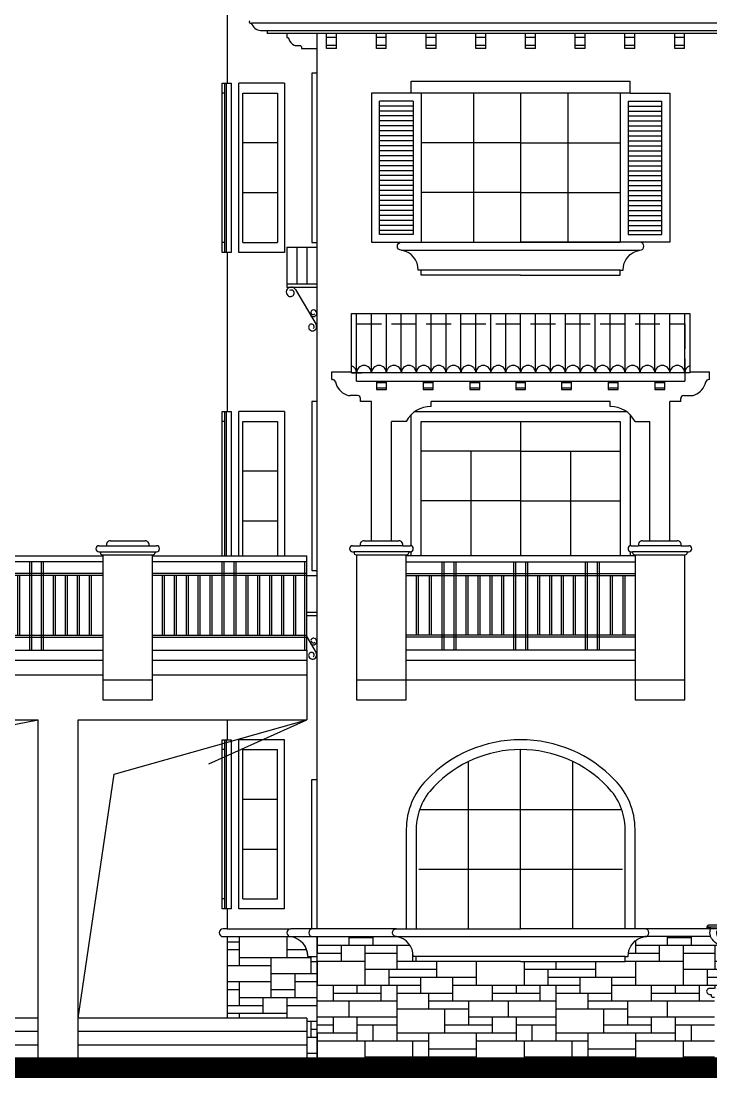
# Model space of a CAD drawing. Extents: x -34815 to 81416, y -425322 to 67478.
# Drawn here: x 39366 to 46302, y -275652 to -265027 of the extents above; entities that cross this region are included whole.
import ezdxf

# ---------------------------------------------------------------- set-up
doc = ezdxf.new("R2010")
doc.units = 0
doc.header["$LTSCALE"] = 1000
doc.header["$MEASUREMENT"] = 0
doc.linetypes.add('DASH', pattern=[0.35, 0.25, -0.1])
for name, color, linetype in [('PUB_HATCH', 8, 'Continuous'), ('STAIR', 4, 'Continuous'), ('WINDOW', 4, 'Continuous'), ('y-设计-02', 7, 'Continuous'), ('填充', 5, 'Continuous')]:
    doc.layers.add(name, color=color, linetype=linetype)
doc.layers.add('WALL', color=2, linetype='Continuous', lineweight=25)

# ---------------------------------------------------------------- blocks, each defined once
blk = doc.blocks.new('gdsfgsetg')
at = {"layer": 'PUB_HATCH'}
for p, q in [((42314, -77506), (42314, -76910)), ((42464, -77506), (42464, -76910)), ((42614, -77506), (42614, -76910)), ((42764, -77506), (42764, -76910)), ((42914, -77506), (42914, -76910)), ((43064, -77506), (43064, -76910)), ((43214, -77506), (43214, -76910)), ((43364, -77506), (43364, -76910)), ((43514, -77506), (43514, -76910)), ((43664, -77506), (43664, -76910)), ((43814, -77506), (43814, -76910)), ((43964, -77506), (43964, -76910)), ((44114, -77506), (44114, -76910)), ((44264, -77506), (44264, -76910)), ((44414, -77506), (44414, -76910)), ((44564, -77506), (44564, -76910)), ((44714, -77506), (44714, -76910)), ((44864, -77506), (44864, -76910)), ((45014, -77506), (45014, -76910)), ((45164, -77506), (45164, -76910)), ((45314, -77506), (45314, -76910)), ((45464, -77506), (45464, -76910)), ((45614, -77506), (45614, -76910))]:
    blk.add_line(p, q, dxfattribs=at)
for centre, start, end in [((42239, -77506), 0, 70.5288), ((42389, -77506), 0, 180), ((42539, -77506), 0, 180), ((42689, -77506), 0, 180), ((42839, -77506), 0, 180), ((42989, -77506), 0, 180), ((43139, -77506), 0, 180), ((43289, -77506), 0, 180), ((43439, -77506), 0, 180), ((43589, -77506), 0, 180), ((43739, -77506), 0, 180), ((43889, -77506), 0, 180), ((44039, -77506), 0, 180), ((44189, -77506), 0, 180), ((44339, -77506), 0, 180), ((44489, -77506), 0, 180), ((44639, -77506), 0, 180), ((44789, -77506), 0, 180), ((44939, -77506), 0, 180), ((45089, -77506), 0, 180), ((45239, -77506), 0, 180), ((45389, -77506), 0, 180), ((45539, -77506), 0, 180), ((45689, -77506), 109.4602, 180)]:
    blk.add_arc(centre, 75, start, end, dxfattribs=at)
blk = doc.blocks.new('ges')
for p, q in [((-62769, 24546), (-60269, 24546)), ((-60469, 24346), (-62569, 24346))]:
    blk.add_line(p, q)
at = {"layer": 'WALL'}
for points in [[(-60369, 25626, 0.198413), (-60573, 26120, 0.429188), (-62465, 26120, 0.198413), (-62669, 25626, 0.198413)], [(-60469, 25626, 0.198912), (-60645, 26051, 0.429776), (-62393, 26051, 0.198912), (-62569, 25626)], [(-61519, 24296), (-62569, 24296), (-62569, 24346), (-62599, 24346, 0.374006), (-62769, 24546, -1), (-62769, 24626), (-61519, 24626), (-61519, 24626), (-61519, 24626)], [(-61519, 24296), (-60469, 24296), (-60469, 24346), (-60439, 24346, -0.374006), (-60269, 24546, 1), (-60269, 24626), (-61519, 24626), (-61519, 24626), (-61519, 24626)]]:
    blk.add_lwpolyline(points, format="xyb", dxfattribs=at)
for points in [[(-62669, 25626), (-62669, 24626)], [(-62569, 25626), (-62569, 24626)], [(-60469, 24626), (-60469, 25626)], [(-60369, 24626), (-60369, 25626)]]:
    blk.add_lwpolyline(points, dxfattribs=at)
at = {"layer": 'WINDOW'}
for p, q in [((-61519, 24626), (-61519, 26426)), ((-62044, 24626), (-62044, 26306)), ((-60994, 24626), (-60994, 26306)), ((-62535, 25826), (-60503, 25826)), ((-62543, 25226), (-60494, 25226))]:
    blk.add_line(p, q, dxfattribs=at)
blk = doc.blocks.new('123')
for p, q in [((-73995, -17366), (-73895, -17366)), ((-73525, -17366), (-73425, -17366)), ((-73055, -17366), (-72955, -17366)), ((-72595, -17366), (-72495, -17366)), ((-72135, -17366), (-72035, -17366)), ((-71665, -17366), (-71565, -17366)), ((-71195, -17366), (-71095, -17366)), ((-73731, -19007), (-74159, -19007)), ((-70931, -19007), (-71359, -19007)), ((-73670, -19067), (-74220, -19067)), ((-74195, -19097), (-73695, -19097)), ((-70870, -19067), (-71420, -19067)), ((-71395, -19097), (-70895, -19097))]:
    blk.add_line(p, q)
at = {"linetype": 'DASH'}
blk.add_lwpolyline([(-74195, -17353), (-74195, -16777), (-70895, -16777), (-70895, -17353)], dxfattribs=at)
for points in [[(-74195, -17353), (-70895, -17353)], [(-73995, -17353), (-73995, -17435), (-73895, -17435), (-73895, -17353)], [(-73895, -17421), (-73995, -17421)], [(-73525, -17353), (-73525, -17435), (-73425, -17435), (-73425, -17353)], [(-73425, -17421), (-73525, -17421)], [(-73055, -17353), (-73055, -17435), (-72955, -17435), (-72955, -17353)], [(-72955, -17421), (-73055, -17421)], [(-72595, -17353), (-72595, -17435), (-72495, -17435), (-72495, -17353)], [(-72495, -17421), (-72595, -17421)], [(-72135, -17353), (-72135, -17435), (-72035, -17435), (-72035, -17353)], [(-72035, -17421), (-72135, -17421)], [(-71665, -17353), (-71665, -17435), (-71565, -17435), (-71565, -17353)], [(-71565, -17421), (-71665, -17421)], [(-71195, -17353), (-71195, -17435), (-71095, -17435), (-71095, -17353)], [(-71095, -17421), (-71195, -17421)]]:
    blk.add_lwpolyline(points)
at = {"layer": 'WALL'}
for p, q in [((-74445, -17257), (-74245, -17257)), ((-74445, -17337), (-74445, -17257)), ((-74245, -17270), (-74145, -17270)), ((-70895, -17257), (-70895, -17257)), ((-70845, -17257), (-70645, -17257)), ((-70645, -17337), (-70645, -17257)), ((-74445, -17337), (-74436, -17337)), ((-70645, -17337), (-70654, -17337)), ((-74185, -17497), (-74260, -17497)), ((-74155, -17557), (-74155, -17527)), ((-70935, -17557), (-70935, -17527)), ((-70905, -17497), (-70830, -17497)), ((-74045, -17557), (-74155, -17557)), ((-74045, -18957), (-74045, -17557)), ((-73445, -17607), (-73445, -17557)), ((-71645, -17557), (-73445, -17557)), ((-71645, -17607), (-71645, -17557)), ((-71045, -18957), (-71045, -17557)), ((-70935, -17557), (-71045, -17557)), ((-73845, -18957), (-73845, -17757)), ((-73695, -17757), (-73845, -17757)), ((-71395, -17757), (-71245, -17757)), ((-71245, -18957), (-71245, -17757)), ((-74235, -19007), (-74159, -19007)), ((-74120, -18957), (-73770, -18957)), ((-73731, -19007), (-73655, -19007)), ((-71435, -19007), (-71359, -19007)), ((-71320, -18957), (-70970, -18957)), ((-70931, -19007), (-70855, -19007)), ((-74235, -19067), (-74220, -19067)), ((-74220, -19067), (-74220, -19077)), ((-74200, -19097), (-74195, -19097)), ((-74195, -19097), (-74195, -20557)), ((-73695, -20557), (-73695, -19097)), ((-73695, -19097), (-73690, -19097)), ((-73670, -19067), (-73670, -19077)), ((-73655, -19067), (-73670, -19067)), ((-71435, -19067), (-71420, -19067)), ((-71420, -19067), (-71420, -19077)), ((-71400, -19097), (-71395, -19097)), ((-71395, -19097), (-71395, -20557)), ((-70895, -20557), (-70895, -19097)), ((-70895, -19097), (-70890, -19097)), ((-70870, -19067), (-70870, -19077)), ((-70870, -19067), (-70855, -19067)), ((-73695, -20357), (-74195, -20357)), ((-70895, -20357), (-71395, -20357)), ((-74195, -20557), (-73695, -20557)), ((-71395, -20557), (-70895, -20557))]:
    blk.add_line(p, q, dxfattribs=at)
blk.add_lwpolyline([(-74245, -16673), (-70845, -16673), (-70845, -17270), (-74245, -17270)], close=True, dxfattribs=at)
for centre, radius, start, end in [((-74436, -17367), 30, 12.2146, 90), ((-74231, -17322), 180, 192.2146, 248.494), ((-70860, -17322), 180, 291.506, 347.7854), ((-70654, -17367), 30, 90, 167.7854), ((-74260, -17397), 100, 248.494, 270), ((-74185, -17527), 30, 0, 90), ((-70905, -17527), 30, 90, 180), ((-70830, -17397), 100, 270, 291.506), ((-73447, -17887), 280, 89.5899, 152.3377), ((-71643, -17887), 280, 27.6623, 90.4101), ((-74235, -19037), 30, 90, 270), ((-74120, -18997), 40, 90, 194.4775), ((-73770, -18997), 40, 345.5225, 90), ((-73655, -19037), 30, 270, 90), ((-71435, -19037), 30, 90, 270), ((-71320, -18997), 40, 90, 194.4775), ((-70970, -18997), 40, 345.5225, 90), ((-70855, -19037), 30, 270, 90), ((-74200, -19077), 20, 180, 270), ((-73690, -19077), 20, 270, 0), ((-71400, -19077), 20, 180, 270), ((-70890, -19077), 20, 270, 0)]:
    blk.add_arc(centre, radius, start, end, dxfattribs=at)
blk = doc.blocks.new('RFDSA')
at = {"layer": 'WINDOW'}
for p, q in [((-63698, 37524), (-63398, 37524)), ((-63698, 37524), (-63698, 37124)), ((-63598, 37524), (-63598, 37154)), ((-63498, 37524), (-63498, 37154)), ((-63398, 37524), (-63398, 37154)), ((-63398, 37154), (-63698, 37154)), ((-63698, 37124), (-63398, 37124)), ((-63612, 37100), (-63404, 36747))]:
    blk.add_line(p, q, dxfattribs=at)
for centre, radius, start, end in [((-63654, 37074), 49.6, 31.0595, 224.0274), ((-63657, 37063), 31.5, 335.7201, 117.6305), ((-63662, 37066), 37.8, 224.0274, 335.7201), ((-63432, 36861), 34.5, 218.9268, 66.5605), ((-63429, 36869), 26.4, 66.5605, 178.2533), ((-63434, 36869), 22, 178.2533, 320.1637), ((-63448, 36720), 31.5, 96.5835, 208.2763), ((-63440, 36725), 41.8, 208.9321, 31.8453), ((-63449, 36725), 26.3, 314.6731, 96.5835)]:
    blk.add_arc(centre, radius, start, end, dxfattribs=at)
blk = doc.blocks.new('fdtr')
for p, q in [((60219, -40136), (60119, -40136)), ((60119, -40286), (60119, -40136)), ((60219, -40286), (60219, -40136)), ((60219, -40176), (60119, -40176)), ((60219, -40256), (60119, -40256)), ((60219, -40286), (60119, -40286))]:
    blk.add_line(p, q)
blk = doc.blocks.new('tgt')
for p, q in [((42764, -76273), (45164, -76273)), ((42964, -76193), (44964, -76193)), ((44964, -76473), (42964, -76473))]:
    blk.add_line(p, q)
at = {"layer": 'STAIR', "extrusion": (0, 0, -1)}
for p, q in [((42464, -74693), (42464, -76193)), ((45464, -74693), (45464, -76193))]:
    blk.add_line(p, q, dxfattribs=at)
at = {"layer": 'STAIR'}
for p, q in [((42964, -74693), (42464, -74693)), ((42544, -76113), (42544, -74773)), ((42884, -74773), (42544, -74773)), ((42884, -74773), (42884, -76113)), ((45044, -74773), (45384, -74773)), ((45044, -74773), (45044, -76113)), ((45064, -74693), (45464, -74693)), ((45384, -76113), (45384, -74773)), ((42884, -74823), (42544, -74823)), ((42884, -74873), (42544, -74873)), ((45044, -74823), (45384, -74823)), ((45044, -74873), (45384, -74873)), ((42884, -74923), (42544, -74923)), ((42884, -74973), (42544, -74973)), ((45044, -74923), (45384, -74923)), ((45044, -74973), (45384, -74973)), ((42884, -75023), (42544, -75023)), ((42884, -75073), (42544, -75073)), ((45044, -75023), (45384, -75023)), ((45044, -75073), (45384, -75073)), ((42884, -75123), (42544, -75123)), ((42884, -75173), (42544, -75173)), ((45044, -75123), (45384, -75123)), ((45044, -75173), (45384, -75173)), ((42884, -75223), (42544, -75223)), ((42884, -75273), (42544, -75273)), ((42884, -75323), (42544, -75323)), ((45044, -75223), (45384, -75223)), ((45044, -75273), (45384, -75273)), ((45044, -75323), (45384, -75323)), ((42884, -75373), (42544, -75373)), ((42884, -75423), (42544, -75423)), ((45044, -75373), (45384, -75373)), ((45044, -75423), (45384, -75423)), ((42884, -75473), (42544, -75473)), ((42884, -75523), (42544, -75523)), ((45044, -75473), (45384, -75473)), ((45044, -75523), (45384, -75523)), ((42884, -75573), (42544, -75573)), ((42884, -75623), (42544, -75623)), ((45044, -75573), (45384, -75573)), ((45044, -75623), (45384, -75623)), ((42884, -75673), (42544, -75673)), ((42884, -75723), (42544, -75723)), ((45044, -75673), (45384, -75673)), ((45044, -75723), (45384, -75723)), ((42884, -75773), (42544, -75773)), ((42884, -75823), (42544, -75823)), ((45044, -75773), (45384, -75773)), ((45044, -75823), (45384, -75823)), ((42884, -75873), (42544, -75873)), ((42884, -75923), (42544, -75923)), ((45044, -75873), (45384, -75873)), ((45044, -75923), (45384, -75923)), ((42884, -75973), (42544, -75973)), ((42884, -76023), (42544, -76023)), ((45044, -75973), (45384, -75973)), ((45044, -76023), (45384, -76023)), ((42884, -76073), (42544, -76073)), ((42884, -76113), (42544, -76113)), ((45044, -76073), (45384, -76073)), ((45044, -76113), (45384, -76113)), ((42464, -76193), (42864, -76193)), ((45464, -76193), (45064, -76193))]:
    blk.add_line(p, q, dxfattribs=at)
at = {"layer": 'WALL'}
for p, q in [((42864, -74573), (45064, -74573)), ((42864, -74693), (42864, -74573)), ((45064, -74693), (45064, -74573)), ((45064, -74693), (42864, -74693)), ((42964, -74693), (42964, -76193)), ((44964, -74693), (44964, -76193))]:
    blk.add_line(p, q, dxfattribs=at)
for points in [[(43964, -76523), (42964, -76523), (42964, -76473), (42934, -76473, 0.374006), (42764, -76273, -1), (42764, -76193), (43964, -76193), (43964, -76193), (43964, -76193)], [(43964, -76523), (44964, -76523), (44964, -76473), (44994, -76473, -0.374006), (45164, -76273, 1), (45164, -76193), (43964, -76193), (43964, -76193), (43964, -76193)]]:
    blk.add_lwpolyline(points, format="xyb", dxfattribs=at)
at = {"layer": 'WINDOW'}
for p, q in [((43489, -74693), (43489, -76193)), ((43964, -74693), (43964, -76193)), ((44439, -74693), (44439, -76193)), ((43964, -75193), (42964, -75193)), ((43964, -75193), (44964, -75193)), ((43964, -75693), (42964, -75693)), ((43964, -75693), (44964, -75693))]:
    blk.add_line(p, q, dxfattribs=at)
blk = doc.blocks.new('REW')
at = {"layer": 'WINDOW'}
for p, q in [((-107664, 35915), (-107924, 35915)), ((-107924, 35835), (-107664, 35835)), ((-107754, 35635), (-107724, 35635)), ((-107724, 35635), (-107724, 35585)), ((-107724, 35635), (-107664, 35635)), ((-107724, 35585), (-107664, 35585)), ((-107664, 35585), (-107664, 35585))]:
    blk.add_line(p, q, dxfattribs=at)
for centre, radius, start, end in [((-107924, 35875), 40, 90, 270), ((-107954, 35637), 200, 359.3523, 81.3768)]:
    blk.add_arc(centre, radius, start, end, dxfattribs=at)
blk = doc.blocks.new('fdgdfgdfg')
at = {"layer": '填充'}
for p, q in [((344913, 34403), (345375, 34403)), ((344913, 34403), (344913, 34387)), ((344913, 34387), (345375, 34387)), ((344937, 34422), (345375, 34422)), ((345811, 34422), (345375, 34422)), ((345837, 34403), (345375, 34403)), ((345837, 34387), (345375, 34387)), ((345837, 34403), (345837, 34387)), ((345097, 34200), (345375, 34200)), ((345100, 34147), (345375, 34147)), ((345100, 34137), (345100, 34147)), ((345100, 34138), (345375, 34138)), ((345654, 34200), (345375, 34200)), ((345649, 34147), (345375, 34147)), ((345649, 34138), (345375, 34138)), ((345649, 34137), (345649, 34147)), ((345581, 34093), (345167, 34093)), ((345150, 33799), (345150, 33842)), ((345150, 33841), (345375, 33841)), ((345169, 33857), (345375, 33857)), ((345189, 33875), (345375, 33875)), ((345560, 33875), (345375, 33875)), ((345580, 33857), (345375, 33857)), ((345599, 33841), (345375, 33841)), ((345599, 33799), (345599, 33842)), ((345150, 33798), (345375, 33798)), ((345599, 33798), (345375, 33798))]:
    blk.add_line(p, q, dxfattribs=at)
for centre, radius, start, end in [((344939, 34394), 27.9, 93.8519, 161.4581), ((345047, 34346), 108, 158.2572, 219.6133), ((345048, 34344), 43, 100.2352, 195.8049), ((345144, 34333), 57.9, 108.177, 177.324), ((345234, 34328), 61.6, 108.4127, 176.2998), ((345326, 34335), 54.5, 111.4836, 182.4358), ((345423, 34335), 54.5, 357.5642, 68.5164), ((345515, 34328), 61.6, 3.7002, 71.5873), ((345605, 34333), 57.9, 2.676, 71.823), ((345701, 34344), 43, 344.1951, 79.7648), ((345702, 34346), 108, 320.3867, 21.7428), ((345810, 34395), 27.5, 17.9671, 88.3437), ((345121, 34397), 198, 217.2984, 263.065), ((345173, 34368), 170, 191.8596, 258.5432), ((345253, 34354), 168, 186.2915, 246.9351), ((345311, 34331), 138, 179.3585, 251.071), ((345426, 34326), 154, 177.5283, 235.4266), ((345323, 34326), 154, 304.5734, 2.4717), ((345438, 34331), 138, 288.929, 0.6415), ((345496, 34354), 168, 293.0649, 353.7085), ((345576, 34368), 170, 281.4568, 348.1404), ((345627, 34398), 200, 277.7633, 322.5876), ((345097, 34173), 26.7, 90.8302, 274.7216), ((345168, 34115), 22.4, 91.0718, 268.9282), ((345580, 34115), 22.4, 271.0718, 88.9282), ((345650, 34174), 26.7, 268.0888, 82.2417), ((345148, 33981), 114, 291.1388, 80.0531), ((345603, 33981), 114, 99.9469, 248.8612), ((345178, 33829), 30.1, 106.7365, 154.9213), ((345193, 33850), 25.6, 99.8838, 162.2054), ((345556, 33850), 25.6, 17.7946, 80.1162), ((345571, 33829), 30.1, 25.0787, 73.2635)]:
    blk.add_arc(centre, radius, start, end, dxfattribs=at)
blk = doc.blocks.new('GDST')
at = {"layer": 'WALL'}
for p, q in [((49174, -163394), (49754, -163394)), ((49289, -163344), (49639, -163344)), ((49174, -163454), (49754, -163454)), ((49189, -163454), (49189, -163464)), ((49209, -163484), (49719, -163484)), ((49214, -163484), (49214, -164944)), ((49714, -164944), (49714, -163484)), ((49739, -163454), (49739, -163464)), ((49714, -164744), (49214, -164744)), ((49214, -164944), (49714, -164944))]:
    blk.add_line(p, q, dxfattribs=at)
for centre, radius, start, end in [((49174, -163424), 30, 90, 270), ((49289, -163384), 40, 90, 194.4775), ((49639, -163384), 40, 345.5225, 90), ((49754, -163424), 30, 270, 90), ((49209, -163464), 20, 180, 270), ((49719, -163464), 20, 270, 0)]:
    blk.add_arc(centre, radius, start, end, dxfattribs=at)
blk = doc.blocks.new('vcxzfd')
for p, q in [((-581745, -102352), (-580195, -102352)), ((-579695, -102352), (-574995, -102352)), ((-574495, -102352), (-572945, -102352)), ((-581745, -105952), (-581745, -106352))]:
    blk.add_line(p, q)
for points in [[(-581745, -105952), (-581143, -103497), (-579445, -102952)], [(-579045, -105952), (-578468, -103497), (-575645, -102952)], [(-575245, -105952), (-574882, -103497), (-572945, -102952)], [(-579445, -105952), (-581745, -105952)], [(-577405, -105952), (-579045, -105952)], [(-575645, -105952), (-577285, -105952)], [(-572945, -105952), (-575245, -105952)], [(-572945, -105952), (-572945, -106352)], [(-579445, -106086), (-581745, -106086)], [(-577405, -106086), (-579045, -106086)], [(-575645, -106086), (-577285, -106086)], [(-572945, -106086), (-575245, -106086)], [(-581745, -106219), (-579445, -106219)], [(-579045, -106219), (-577405, -106219)], [(-577285, -106219), (-575645, -106219)], [(-575245, -106219), (-572945, -106219)]]:
    blk.add_lwpolyline(points)
at = {"layer": 'STAIR'}
for p, q in [((-580195, -101302), (-581745, -101302)), ((-581745, -102252), (-581745, -101302)), ((-579695, -101302), (-574995, -101302)), ((-574495, -101302), (-572945, -101302)), ((-572945, -102252), (-572945, -101302)), ((-581745, -101362), (-580195, -101362)), ((-581725, -102252), (-581725, -101362)), ((-581030, -101362), (-581030, -102102)), ((-581010, -101362), (-581010, -102102)), ((-580910, -101362), (-580910, -102102)), ((-580890, -101362), (-580890, -102102)), ((-574995, -101362), (-579695, -101362)), ((-579094, -101362), (-579094, -102252)), ((-579074, -101362), (-579074, -102252)), ((-578974, -101362), (-578974, -102252)), ((-578954, -101362), (-578954, -102252)), ((-578234, -101362), (-578234, -102252)), ((-578134, -101362), (-578134, -102252)), ((-578114, -101362), (-578114, -102252)), ((-577414, -101362), (-577414, -102252)), ((-577394, -101362), (-577394, -102252)), ((-577294, -101362), (-577294, -102252)), ((-577274, -101362), (-577274, -102252)), ((-576574, -101362), (-576574, -102252)), ((-576554, -101362), (-576554, -102252)), ((-576454, -101362), (-576454, -102252)), ((-576434, -101362), (-576434, -102252)), ((-575734, -101362), (-575734, -102252)), ((-575714, -101362), (-575714, -102252)), ((-575614, -101362), (-575614, -102252)), ((-575594, -101362), (-575594, -102252)), ((-572945, -101362), (-574495, -101362)), ((-573799, -101362), (-573799, -102102)), ((-573779, -101362), (-573779, -102102)), ((-573679, -101362), (-573679, -102102)), ((-573659, -101362), (-573659, -102102)), ((-572965, -102252), (-572965, -101362)), ((-581745, -101482), (-580195, -101482)), ((-581745, -101502), (-580195, -101502)), ((-581630, -101502), (-581630, -102102)), ((-581610, -101502), (-581610, -102102)), ((-581510, -101502), (-581510, -102102)), ((-581490, -101502), (-581490, -102102)), ((-581390, -101502), (-581390, -102102)), ((-581370, -101502), (-581370, -102102)), ((-581270, -101502), (-581270, -102102)), ((-581250, -101502), (-581250, -102102)), ((-581150, -101502), (-581150, -102102)), ((-581130, -101502), (-581130, -102102)), ((-580790, -101502), (-580790, -102102)), ((-580770, -101502), (-580770, -102102)), ((-580670, -101502), (-580670, -102102)), ((-580650, -101502), (-580650, -102102)), ((-580550, -101502), (-580550, -102102)), ((-580530, -101502), (-580530, -102102)), ((-580430, -101502), (-580430, -102102)), ((-580410, -101502), (-580410, -102102)), ((-580310, -101502), (-580310, -102102)), ((-580290, -101502), (-580290, -102102)), ((-574995, -101482), (-579695, -101482)), ((-574995, -101502), (-579695, -101502)), ((-579574, -101502), (-579574, -102102)), ((-579554, -101502), (-579554, -102102)), ((-579454, -101502), (-579454, -102102)), ((-579434, -101502), (-579434, -102102)), ((-579334, -101502), (-579334, -102102)), ((-579314, -101502), (-579314, -102102)), ((-579214, -101502), (-579214, -102102)), ((-579194, -101502), (-579194, -102102)), ((-578854, -101502), (-578854, -102102)), ((-578834, -101502), (-578834, -102102)), ((-578734, -101502), (-578734, -102102)), ((-578714, -101502), (-578714, -102102)), ((-578614, -101502), (-578614, -102102)), ((-578594, -101502), (-578594, -102102)), ((-578494, -101502), (-578494, -102102)), ((-578474, -101502), (-578474, -102102)), ((-578374, -101502), (-578374, -102102)), ((-578354, -101502), (-578354, -102102)), ((-578254, -101502), (-578254, -102252)), ((-578014, -101502), (-578014, -102102)), ((-577994, -101502), (-577994, -102102)), ((-577894, -101502), (-577894, -102102)), ((-577874, -101502), (-577874, -102102)), ((-577774, -101502), (-577774, -102102)), ((-577754, -101502), (-577754, -102102)), ((-577654, -101502), (-577654, -102102)), ((-577634, -101502), (-577634, -102102)), ((-577534, -101502), (-577534, -102102)), ((-577514, -101502), (-577514, -102102)), ((-577174, -101502), (-577174, -102102)), ((-577154, -101502), (-577154, -102102)), ((-577054, -101502), (-577054, -102102)), ((-577034, -101502), (-577034, -102102)), ((-576934, -101502), (-576934, -102102)), ((-576914, -101502), (-576914, -102102)), ((-576814, -101502), (-576814, -102102)), ((-576794, -101502), (-576794, -102102)), ((-576694, -101502), (-576694, -102102)), ((-576674, -101502), (-576674, -102102)), ((-576334, -101502), (-576334, -102102)), ((-576314, -101502), (-576314, -102102)), ((-576214, -101502), (-576214, -102102)), ((-576194, -101502), (-576194, -102102)), ((-576094, -101502), (-576094, -102102)), ((-576074, -101502), (-576074, -102102)), ((-575974, -101502), (-575974, -102102)), ((-575954, -101502), (-575954, -102102)), ((-575854, -101502), (-575854, -102102)), ((-575834, -101502), (-575834, -102102)), ((-575494, -101502), (-575494, -102102)), ((-575474, -101502), (-575474, -102102)), ((-575374, -101502), (-575374, -102102)), ((-575354, -101502), (-575354, -102102)), ((-575254, -101502), (-575254, -102102)), ((-575234, -101502), (-575234, -102102)), ((-575134, -101502), (-575134, -102102)), ((-575114, -101502), (-575114, -102102)), ((-572945, -101482), (-574495, -101482)), ((-572945, -101502), (-574495, -101502)), ((-574399, -101502), (-574399, -102102)), ((-574379, -101502), (-574379, -102102)), ((-574279, -101502), (-574279, -102102)), ((-574259, -101502), (-574259, -102102)), ((-574159, -101502), (-574159, -102102)), ((-574139, -101502), (-574139, -102102)), ((-574039, -101502), (-574039, -102102)), ((-574019, -101502), (-574019, -102102)), ((-573919, -101502), (-573919, -102102)), ((-573899, -101502), (-573899, -102102)), ((-573559, -101502), (-573559, -102102)), ((-573539, -101502), (-573539, -102102)), ((-573439, -101502), (-573439, -102102)), ((-573419, -101502), (-573419, -102102)), ((-573319, -101502), (-573319, -102102)), ((-573299, -101502), (-573299, -102102)), ((-573199, -101502), (-573199, -102102)), ((-573179, -101502), (-573179, -102102)), ((-573079, -101502), (-573079, -102102)), ((-573059, -101502), (-573059, -102102)), ((-580195, -102102), (-581745, -102102)), ((-580195, -102122), (-581745, -102122)), ((-579695, -102102), (-574995, -102102)), ((-579695, -102122), (-574995, -102122)), ((-574495, -102102), (-572945, -102102)), ((-574495, -102122), (-572945, -102122))]:
    blk.add_line(p, q, dxfattribs=at)
at = {"layer": 'WALL'}
for p, q in [((-581745, -102252), (-580195, -102252)), ((-579695, -102252), (-574995, -102252)), ((-574495, -102252), (-572945, -102252)), ((-572945, -102252), (-572945, -102952)), ((-581745, -102952), (-579445, -102952)), ((-579445, -106352), (-579445, -102952)), ((-579045, -106352), (-579045, -102952)), ((-579045, -102952), (-575645, -102952)), ((-575645, -106352), (-575645, -102952)), ((-575245, -106352), (-575245, -102952)), ((-575245, -102952), (-572945, -102952))]:
    blk.add_line(p, q, dxfattribs=at)
for points in [[(-581745, -102252), (-581745, -102952)], [(-580195, -102502), (-581745, -102502)], [(-574995, -102502), (-579695, -102502)], [(-572945, -102502), (-574495, -102502)], [(-577285, -106352), (-577285, -102952), (-577405, -102952), (-577405, -106352)]]:
    blk.add_lwpolyline(points, dxfattribs=at)
for p in [(-629409, 62192), (-624209, 62192)]:
    blk.add_blockref('GDST', p, dxfattribs=at)

msp = doc.modelspace()

# ---------------------------------------------------------------- hatches: boundary and pattern name
at = {"layer": 'PUB_HATCH'}
h = msp.add_hatch(dxfattribs=at)
h.set_pattern_fill('文化石01', color=256, scale=100, style=0)
h.set_pattern_definition([(7e-15, (103160.4, -222923.7), (-2e-13, 1600), [1200, -400]), (7e-15, (103160.4, -222843.7), (-2e-13, 1600), [-480, 480, -240, 400]), (7e-15, (103160.4, -222763.7), (-2e-13, 1600), [-720, 880]), (7e-15, (103160.4, -222683.7), (-2e-13, 1600), [720, -880]), (7e-15, (103160.4, -222603.7), (-2e-13, 1600), [-320, 1280]), (7e-15, (103160.4, -222523.7), (-2e-13, 1600), [560, -400, 480, -160]), (7e-15, (103720.4, -222443.7), (-2e-13, 1600), [1280, -320]), (7e-15, (103080.4, -222363.7), (-2e-13, 1600), [880, -720]), (7e-15, (102840.4, -222283.7), (-2e-13, 1600), [720, -880]), (7e-15, (103160.4, -222203.7), (-2e-13, 1600), [1280, -320]), (7e-15, (103160.4, -222123.7), (-2e-13, 1600), [-640, 400, -240, 320]), (7e-15, (103960.4, -222043.7), (-2e-13, 1600), [960, -640]), (7e-15, (103320.4, -221963.7), (-2e-13, 1600), [640, -320, 240, -400]), (7e-15, (103640.4, -221883.7), (-2e-13, 1600), [640, -240, 400, -320]), (7e-15, (104280.4, -221803.7), (-2e-13, 1600), [960, -640]), (7e-15, (103640.4, -221723.7), (-2e-13, 1600), [640, -960]), (7e-15, (103960.4, -221643.7), (-2e-13, 1600), [720, -880]), (7e-15, (103960.4, -221563.7), (-2e-13, 1600), [-480, 1120]), (7e-15, (103480.4, -221483.7), (-2e-13, 1600), [480, -1120]), (7e-15, (103960.4, -221403.7), (-2e-13, 1600), [1120, -480]), (90, (103160.4, -222283.7), (-1600, -2e-13), [240, -640, 560, -160]), (90, (103320.4, -222203.7), (-1600, -2e-13), [400, -240, 160, -800]), (90, (103400.4, -222523.7), (-1600, -2e-13), [160, -1440]), (90, (103480.4, -222683.7), (-1600, -2e-13), [160, -960, 240, -240]), (90, (103560.4, -222363.7), (-1600, -2e-13), [160, -1440]), (90, (103640.4, -222923.7), (-1600, -2e-13), [240, -720, 400, -240]), (90, (103720.4, -222603.7), (-1600, -2e-13), [240, -1360]), (90, (103800.4, -222203.7), (-1600, -2e-13), [240, -80, 160, -1120]), (90, (103880.4, -222843.7), (-1600, -2e-13), [240, -1360]), (90, (103960.4, -222443.7), (-1600, -2e-13), [240, -80, 240, -160, 400, -480]), (90, (104120.4, -222443.7), (-1600, -2e-13), [-1120, 160, -160, 160]), (90, (104200.4, -222203.7), (-1600, -2e-13), [160, -1440]), (90, (104280.4, -222763.7), (-1600, -2e-13), [160, -560, 400, -480]), (90, (104360.4, -222523.7), (-1600, -2e-13), [80, -1040, 240, -240]), (90, (104440.4, -222443.7), (-1600, -2e-13), [400, -400, 240, -560]), (90, (104520.4, -222043.7), (-1600, -2e-13), [240, -400, 160, -800]), (90, (104600.4, -222603.7), (-1600, -2e-13), [160, -1440]), (90, (104680.4, -222443.7), (-1600, -2e-13), [160, -480, 240, -720])])
h.paths.add_polyline_path([(41438, -274232), (42079, -274232), (42110, -274239), (42155, -274260), (42188, -274286), (42215, -274318), (42237, -274363), (42248, -274417), (42249, -274432), (42279, -274432), (42279, -274482), (42339, -274482), (42339, -275452), (42239, -275452), (42239, -275052), (41438, -275052)])
h = msp.add_hatch(dxfattribs=at)
h.set_pattern_fill('文化石01', color=256, scale=100, style=0)
h.set_pattern_definition([(7e-15, (-11254.8, 0), (-2e-13, 1600), [1200, -400]), (7e-15, (-11254.8, 80), (-2e-13, 1600), [-480, 480, -240, 400]), (7e-15, (-11254.8, 160), (-2e-13, 1600), [-720, 880]), (7e-15, (-11254.8, 240), (-2e-13, 1600), [720, -880]), (7e-15, (-11254.8, 320), (-2e-13, 1600), [-320, 1280]), (7e-15, (-11254.8, 400), (-2e-13, 1600), [560, -400, 480, -160]), (7e-15, (-10694.8, 480), (-2e-13, 1600), [1280, -320]), (7e-15, (-11334.8, 560), (-2e-13, 1600), [880, -720]), (7e-15, (-11574.8, 640), (-2e-13, 1600), [720, -880]), (7e-15, (-11254.8, 720), (-2e-13, 1600), [1280, -320]), (7e-15, (-11254.8, 800), (-2e-13, 1600), [-640, 400, -240, 320]), (7e-15, (-10454.8, 880), (-2e-13, 1600), [960, -640]), (7e-15, (-11094.8, 960), (-2e-13, 1600), [640, -320, 240, -400]), (7e-15, (-10774.8, 1040), (-2e-13, 1600), [640, -240, 400, -320]), (7e-15, (-10134.8, 1120), (-2e-13, 1600), [960, -640]), (7e-15, (-10774.8, 1200), (-2e-13, 1600), [640, -960]), (7e-15, (-10454.8, 1280), (-2e-13, 1600), [720, -880]), (7e-15, (-10454.8, 1360), (-2e-13, 1600), [-480, 1120]), (7e-15, (-10934.8, 1440), (-2e-13, 1600), [480, -1120]), (7e-15, (-10454.8, 1520), (-2e-13, 1600), [1120, -480]), (90, (-11254.8, 640), (-1600, -2e-13), [240, -640, 560, -160]), (90, (-11094.8, 720), (-1600, -2e-13), [400, -240, 160, -800]), (90, (-11014.8, 400), (-1600, -2e-13), [160, -1440]), (90, (-10934.8, 240), (-1600, -2e-13), [160, -960, 240, -240]), (90, (-10854.8, 560), (-1600, -2e-13), [160, -1440]), (90, (-10774.8, 7e-14), (-1600, -2e-13), [240, -720, 400, -240]), (90, (-10694.8, 320), (-1600, -2e-13), [240, -1360]), (90, (-10614.8, 720), (-1600, -2e-13), [240, -80, 160, -1120]), (90, (-10534.8, 80), (-1600, -2e-13), [240, -1360]), (90, (-10454.8, 480), (-1600, -2e-13), [240, -80, 240, -160, 400, -480]), (90, (-10294.8, 480), (-1600, -2e-13), [-1120, 160, -160, 160]), (90, (-10214.8, 720), (-1600, -2e-13), [160, -1440]), (90, (-10134.8, 160), (-1600, -2e-13), [160, -560, 400, -480]), (90, (-10054.8, 400), (-1600, -2e-13), [80, -1040, 240, -240]), (90, (-9974.8, 480), (-1600, -2e-13), [400, -400, 240, -560]), (90, (-9894.8, 880), (-1600, -2e-13), [240, -400, 160, -800]), (90, (-9814.8, 320), (-1600, -2e-13), [160, -1440]), (90, (-9734.8, 480), (-1600, -2e-13), [160, -480, 240, -720])])
edge = h.paths.add_edge_path()
edge.add_line((42339, -274232), (42339, -275452))
edge.add_line((42339, -275452), (46339, -275452))
edge.add_line((46339, -275452), (46339, -274842))
edge.add_line((46339, -274842), (46324, -274842))
edge.add_arc((46324, -274822), 20, 180, 270, ccw=False)
edge.add_line((46304, -274822), (46304, -274812))
edge.add_line((46304, -274812), (46289, -274812))
edge.add_arc((46289, -274782), 30, 89.9971, 270.0029, ccw=False)
edge.add_line((46289, -274752), (46509, -274751))
edge.add_line((46509, -274751), (46509, -274708))
edge.add_arc((46536, -274719), 29, 105.1468, 156.8268, ccw=False)
edge.add_arc((46553, -274699), 26.4, 99.6949, 161.906, ccw=False)
edge.add_arc((46506, -274565), 117, 291.4749, 439.8092)
edge.add_arc((46527, -274427), 22.9, 91.0394, 269.8993, ccw=False)
edge.add_line((46527, -274405), (46457, -274405))
edge.add_line((46457, -274405), (46457, -274395))
edge.add_arc((46455, -274368), 27.3, 90.8421, 275.4992, ccw=False)
edge.add_arc((46471, -274154), 187, 204.5638, 265.0728, ccw=False)
edge.add_line((46300, -274232), (45639, -274232))
edge.add_arc((45669, -274430), 200, 98.6232, 180.6477)
edge.add_line((45469, -274432), (45439, -274432))
edge.add_line((45439, -274432), (45439, -274482))
edge.add_line((45439, -274482), (43339, -274482))
edge.add_line((43339, -274482), (43339, -274432))
edge.add_line((43339, -274432), (43309, -274432))
edge.add_arc((43109, -274430), 200, 359.3418, 441.4976)
edge.add_line((43139, -274232), (42339, -274232))
edge.add_line((42339, -274232), (42339, -275452))
edge.add_line((42339, -275452), (42339, -274232))

# ---------------------------------------------------------------- linework, layer by layer
for p, q in [((41438, -263852), (41438, -265652)), ((54297, -265047), (41681, -265047)), ((41839, -265122), (54139, -265122)), ((41438, -267352), (41438, -268952)), ((45539, -271352), (43239, -271352)), ((43239, -271452), (45539, -271452)), ((45539, -271652), (43239, -271652)), ((41255, -272496), (42239, -272052)), ((41438, -272052), (41438, -272252)), ((41438, -273952), (41438, -274152)), ((41438, -274152), (42079, -274152)), ((41438, -274232), (41438, -275052)), ((41438, -274232), (42079, -274232)), ((18213, -275452), (56321, -275452))]:
    msp.add_line(p, q)
for points in [[(42039, -265152), (42039, -265192), (42043, -265192, -0.353065), (42058, -265204, 0.250624), (42113, -265268, 0.094114), (42131, -265272), (42169, -265272, -0.414214), (42184, -265287), (42184, -265302), (42339, -265302)], [(41438, -274152), (41398, -274152, 1), (41398, -274232), (41438, -274232)]]:
    msp.add_lwpolyline(points, format="xyb")
at = {"const_width": 200}
msp.add_lwpolyline([(18213, -275552), (56321, -275552)], dxfattribs=at)
at = {"layer": 'STAIR'}
for p, q in [((41556, -267352), (41556, -265652)), ((42013, -265652), (41556, -265652)), ((42013, -265652), (42013, -267352)), ((41596, -267252), (41596, -265752)), ((41596, -265752), (41945, -265752)), ((41945, -265752), (41945, -267252)), ((41596, -267252), (41945, -267252)), ((42013, -267352), (41556, -267352)), ((41556, -270402), (41556, -268952)), ((42013, -268952), (41556, -268952)), ((42013, -268952), (42013, -270402)), ((43289, -270304), (43289, -268984)), ((43327, -268952), (45451, -268952)), ((45489, -268984), (45489, -270304)), ((41596, -270402), (41596, -269052)), ((41596, -269052), (41945, -269052)), ((41945, -269052), (41945, -270402)), ((43389, -270402), (43389, -269052)), ((43389, -269052), (45389, -269052)), ((45389, -269052), (45389, -270402)), ((43289, -270402), (43289, -270360)), ((45489, -270360), (45489, -270402)), ((45539, -270402), (43239, -270402)), ((43239, -270462), (45539, -270462)), ((43598, -270462), (43598, -271352)), ((43618, -270462), (43618, -271352)), ((43718, -270462), (43718, -271352)), ((43738, -270462), (43738, -271352)), ((44318, -270462), (44318, -271352)), ((44338, -270462), (44338, -271352)), ((44438, -270462), (44438, -271352)), ((44458, -270462), (44458, -271352)), ((45038, -270462), (45038, -271352)), ((45058, -270462), (45058, -271352)), ((45158, -270462), (45158, -271352)), ((45178, -270462), (45178, -271352)), ((43239, -270582), (45539, -270582)), ((43239, -270602), (45539, -270602)), ((43338, -270602), (43338, -271202)), ((43358, -270602), (43358, -271202)), ((43468, -270602), (43468, -271202)), ((43488, -270602), (43488, -271202)), ((43838, -270602), (43838, -271202)), ((43858, -270602), (43858, -271202)), ((43958, -270602), (43958, -271202)), ((43978, -270602), (43978, -271202)), ((44078, -270602), (44078, -271202)), ((44098, -270602), (44098, -271202)), ((44198, -270602), (44198, -271202)), ((44218, -270602), (44218, -271202)), ((44558, -270602), (44558, -271202)), ((44578, -270602), (44578, -271202)), ((44678, -270602), (44678, -271202)), ((44698, -270602), (44698, -271202)), ((44798, -270602), (44798, -271202)), ((44818, -270602), (44818, -271202)), ((44918, -270602), (44918, -271202)), ((44938, -270602), (44938, -271202)), ((45288, -270602), (45288, -271202)), ((45308, -270602), (45308, -271202)), ((45418, -270602), (45418, -271202)), ((45438, -270602), (45438, -271202)), ((45539, -271202), (43239, -271202)), ((45539, -271222), (43239, -271222)), ((41556, -273952), (41556, -272252)), ((42013, -272252), (41556, -272252)), ((42013, -273952), (42013, -272252)), ((41596, -273852), (41596, -272352)), ((41596, -272352), (41945, -272352)), ((41945, -273852), (41945, -272352)), ((41596, -273852), (41945, -273852)), ((42013, -273952), (41556, -273952))]:
    msp.add_line(p, q, dxfattribs=at)
at = {"layer": 'WALL'}
for p, q in [((41668, -265047), (41681, -265047)), ((41775, -265122), (41839, -265122)), ((41839, -265122), (41839, -265152)), ((54139, -265152), (41839, -265152)), ((42339, -265152), (42339, -274152)), ((43139, -274152), (42339, -274152)), ((46300, -274152), (45639, -274152)), ((42339, -274232), (42339, -275452)), ((42339, -274232), (43139, -274232)), ((42339, -274242), (42339, -275452)), ((46300, -274232), (45639, -274232))]:
    msp.add_line(p, q, dxfattribs=at)
for points in [[(42339, -274152), (42299, -274152, 1), (42299, -274232), (42339, -274232)], [(46318, -274262, -0.277061), (46301, -274149), (46266, -274149), (46266, -274133, -0.317106), (46291, -274113), (47186, -274113, -0.303853)], [(46339, -274752), (46289, -274752, 1.000051), (46289, -274812), (46304, -274812), (46304, -274822, 0.414214), (46324, -274842), (46339, -274842)]]:
    msp.add_lwpolyline(points, format="xyb", dxfattribs=at)
for centre, radius, start, end in [((41668, -265037), 10, 105, 270.0046), ((41783, -265014), 108, 197.6896, 265.5622)]:
    msp.add_arc(centre, radius, start, end, dxfattribs=at)
at = {"layer": 'WINDOW'}
for p, q in [((41412, -265652), (41412, -267352)), ((41428, -265652), (41428, -267352)), ((41412, -265752), (41389, -265752)), ((41945, -266252), (41596, -266252)), ((41596, -266752), (41945, -266752)), ((41412, -267252), (41389, -267252)), ((41412, -268952), (41412, -270402)), ((41428, -268952), (41428, -270402)), ((41412, -269052), (41389, -269052)), ((44389, -269052), (44389, -270402)), ((44389, -269352), (43389, -269352)), ((43889, -269352), (43889, -270402)), ((44389, -269352), (45389, -269352)), ((44889, -269352), (44889, -270402)), ((41945, -269552), (41596, -269552)), ((44389, -269852), (43389, -269852)), ((44389, -269852), (45389, -269852)), ((41596, -270052), (41945, -270052)), ((42239, -270602), (42339, -270602)), ((42289, -270602), (42339, -270602)), ((42339, -270972), (42239, -270972)), ((42239, -271002), (42339, -271002)), ((42339, -270972), (42289, -270972)), ((42289, -271002), (42339, -271002)), ((42239, -271219), (42332, -271378)), ((42289, -271304), (42332, -271378)), ((41412, -272252), (41412, -273952)), ((41428, -272252), (41428, -273952)), ((41412, -272352), (41389, -272352)), ((41945, -272852), (41596, -272852)), ((41596, -273352), (41945, -273352)), ((41412, -273852), (41389, -273852)), ((42339, -274152), (42189, -274152)), ((42189, -274232), (42339, -274232)), ((42249, -274432), (42279, -274432)), ((42279, -274432), (42279, -274482)), ((42279, -274432), (42339, -274432)), ((42279, -274482), (42339, -274482))]:
    msp.add_line(p, q, dxfattribs=at)
for points in [[(42339, -265552), (42289, -265552), (42289, -267252), (42289, -267252), (42289, -267252), (42289, -267252), (42339, -267252), (42339, -267252), (42339, -267252), (42339, -267252)], [(42339, -268852), (42289, -268852), (42289, -270552)], [(41389, -270402), (41389, -268952), (41477, -268952), (41477, -270402)], [(42289, -270552), (42289, -270552), (42289, -270552), (42289, -270552), (42339, -270552), (42339, -270552), (42339, -270552), (42339, -270552)], [(42289, -274152), (42289, -272652), (42339, -272652)], [(42289, -274152), (42289, -272652), (42339, -272652)]]:
    msp.add_lwpolyline(points, dxfattribs=at)
for points in [[(41477, -267352), (41389, -267352), (41389, -265652), (41477, -265652)], [(41477, -273952), (41389, -273952), (41389, -272252), (41477, -272252)]]:
    msp.add_lwpolyline(points, close=True, dxfattribs=at)
for centre, radius, start, end in [((42304, -271264), 34.5, 218.9268, 66.5605), ((42307, -271257), 26.4, 66.5605, 178.2533), ((42307, -271257), 26.4, 66.5605, 135.2016), ((42304, -271264), 34.5, 243.4213, 66.5605), ((42303, -271257), 22, 178.2533, 320.1637), ((42303, -271257), 22, 229.3555, 320.1637), ((42288, -271406), 31.5, 96.5835, 208.2763), ((42297, -271400), 41.8, 208.9321, 31.8453), ((42287, -271401), 26.3, 314.6731, 96.5835), ((42287, -271401), 26.3, 314.6731, 87.4304), ((42297, -271400), 41.8, 258.6552, 31.8453), ((42049, -274430), 200, 359.3523, 45.5781)]:
    msp.add_arc(centre, radius, start, end, dxfattribs=at)

# ---------------------------------------------------------------- block references
for name, p in [('fdtr', (-17681, -225015)), ('fdtr', (-17181, -225015)), ('fdtr', (-16681, -225015)), ('fdtr', (-16181, -225015)), ('fdtr', (-15681, -225015)), ('fdtr', (-15181, -225015)), ('fdtr', (-14681, -225015)), ('fdtr', (-14181, -225015)), ('tgt', (425, -191058)), ('123', (116934, -251295)), ('vcxzfd', (615183, -169100))]:
    msp.add_blockref(name, p)
at = {"layer": 'PUB_HATCH'}
msp.add_blockref('gdsfgsetg', (425, -191058), dxfattribs=at)
at = {"layer": 'WALL'}
for name, p in [('RFDSA', (105736, -304825)), ('ges', (105908, -298778))]:
    msp.add_blockref(name, p, dxfattribs=at)
at = {"layer": 'WINDOW'}
msp.add_blockref('REW', (150002, -310067), dxfattribs=at)
at = {"layer": 'y-设计-02', "xscale": -1.023999999975786, "yscale": 1.024000000004889, "zscale": 1.024}
msp.add_blockref('fdgdfgdfg', (400402, -309361), dxfattribs=at)

doc.saveas('drawing.dxf')
